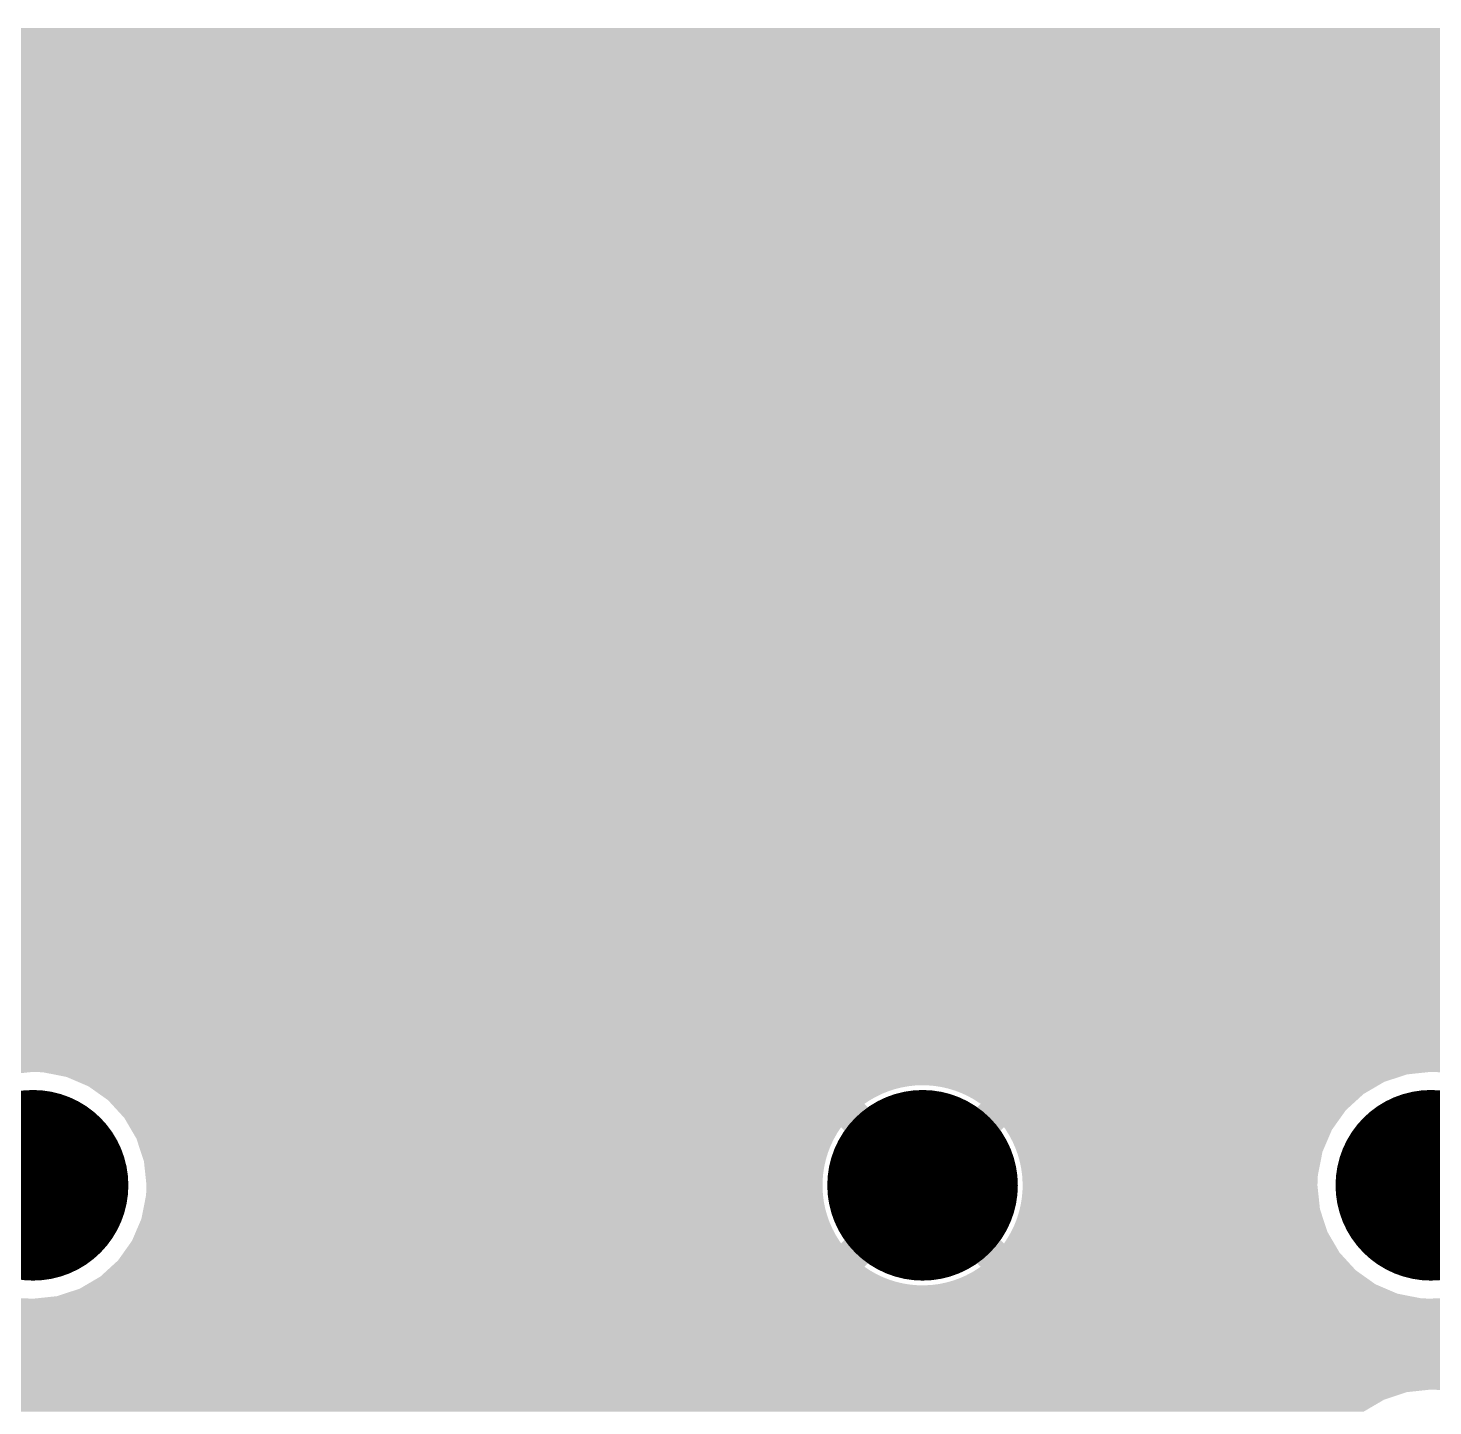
# Model space of a CAD drawing. Extents: x 295 to 953, y 10 to 290.
# Drawn here: x 671.94 to 681.21, y 113.66 to 122.75 of the extents above; entities that cross this region are included whole.
import ezdxf

# ---------------------------------------------------------------- set-up
doc = ezdxf.new("R2010")
doc.units = 0
doc.header["$LTSCALE"] = 5
doc.header["$MEASUREMENT"] = 0
doc.layers.get('0').update_dxf_attribs({"linetype": 'CONTINUOUS', "lineweight": 25})

msp = doc.modelspace()

# ---------------------------------------------------------------- linework, layer by layer
at = {"const_width": 0.6286}
for points in [[(671.6591, 115.1166, 1), (672.2877, 115.1166, 1)], [(677.5265, 115.1166, 1), (678.1551, 115.1166, 1)], [(680.8793, 115.1166, 1), (681.5079, 115.1166, 1)]]:
    msp.add_lwpolyline(points, format="xyb", close=True, dxfattribs=at)
for points in [[(648.0847, 122.7338), (648.0847, 122.7505), (712.4688, 122.7338), (712.6261, 122.7505)], [(648.0847, 122.6844), (648.0847, 122.7338), (712.3186, 122.6844), (712.4688, 122.7338)], [(648.0847, 122.6045), (648.0847, 122.6844), (712.1821, 122.6045), (712.3186, 122.6844)], [(648.0847, 122.4977), (648.0847, 122.6045), (712.0655, 122.4977), (712.1821, 122.6045)], [(648.0847, 122.3688), (648.0847, 122.4977), (711.9739, 122.3688), (712.0655, 122.4977)], [(648.0847, 122.2235), (648.0847, 122.3688), (711.9114, 122.2235), (711.9739, 122.3688)], [(648.0847, 122.0683), (648.0847, 122.2235), (711.8809, 122.0683), (711.9114, 122.2235)], [(648.0847, 122.0024), (648.0847, 122.0683), (711.878, 122.0024), (711.8809, 122.0683)], [(648.0847, 121.8451), (648.0847, 122.0024), (711.8947, 121.8451), (711.878, 122.0024)], [(648.0847, 121.6949), (648.0847, 121.8451), (711.9441, 121.6949), (711.8947, 121.8451)], [(648.0847, 121.5584), (648.0847, 121.6949), (712.024, 121.5584), (711.9441, 121.6949)], [(648.0847, 121.4417), (648.0847, 121.5584), (712.1308, 121.4417), (712.024, 121.5584)], [(648.0847, 121.3502), (648.0847, 121.4417), (712.2597, 121.3502), (712.1308, 121.4417)], [(648.0847, 121.2877), (648.0847, 121.3502), (712.405, 121.2877), (712.2597, 121.3502)], [(648.0847, 121.269), (648.0847, 121.2877), (712.5004, 121.269), (712.405, 121.2877)], [(658.5966, 121.2683), (658.5622, 121.269), (712.5037, 121.2683), (712.5004, 121.269)], [(658.6794, 121.2572), (658.5966, 121.2683), (712.5602, 121.2572), (712.5037, 121.2683)], [(658.701, 121.2543), (658.6794, 121.2572), (712.6261, 121.2543), (712.5602, 121.2572)], [(658.7699, 121.245), (658.701, 121.2543), (723.827, 121.245), (723.8366, 121.2543)], [(658.9356, 121.1892), (658.7699, 121.245), (723.7688, 121.1892), (723.827, 121.245)], [(659.0546, 121.1215), (658.9356, 121.1892), (723.6983, 121.1215), (723.7688, 121.1892)], [(659.0876, 121.1028), (659.0546, 121.1215), (723.6845, 121.1028), (723.6983, 121.1215)], [(659.2203, 120.9891), (659.0876, 121.1028), (723.6006, 120.9891), (723.6845, 121.1028)], [(659.2411, 120.9629), (659.2203, 120.9891), (723.5813, 120.9629), (723.6006, 120.9891)], [(659.329, 120.8521), (659.2411, 120.9629), (723.5256, 120.8521), (723.5813, 120.9629)], [(659.3629, 120.7868), (659.329, 120.8521), (723.4927, 120.7868), (723.5256, 120.8521)], [(659.4096, 120.697), (659.3629, 120.7868), (723.4653, 120.697), (723.4927, 120.7868)], [(659.4387, 120.5983), (659.4096, 120.697), (723.4353, 120.5983), (723.4653, 120.697)], [(659.4591, 120.5294), (659.4387, 120.5983), (723.4265, 120.5294), (723.4353, 120.5983)], [(659.4713, 120.4027), (659.4591, 120.5294), (723.4105, 120.4027), (723.4265, 120.5294)], [(659.4758, 120.3553), (659.4713, 120.4027), (723.4096, 120.3553), (723.4105, 120.4027)], [(659.4534, 120.1589), (659.4752, 120.3209), (723.4263, 120.1589), (723.4125, 120.3209)], [(659.4752, 120.3209), (659.4758, 120.3553), (723.4125, 120.3209), (723.4096, 120.3553)], [(659.3961, 119.982), (659.4519, 120.1476), (723.4724, 119.982), (723.4292, 120.1476)], [(659.4519, 120.1476), (659.4534, 120.1589), (723.4292, 120.1476), (723.4263, 120.1589)], [(659.3097, 119.83), (659.3882, 119.9682), (723.5386, 119.83), (723.476, 119.9682)], [(659.3882, 119.9682), (659.3961, 119.982), (723.476, 119.9682), (723.4724, 119.982)], [(659.2743, 119.7886), (659.3097, 119.83), (723.5573, 119.7886), (723.5386, 119.83)], [(659.196, 119.6972), (659.2743, 119.7886), (723.6191, 119.6972), (723.5573, 119.7886)], [(659.1054, 119.6254), (659.196, 119.6972), (723.6678, 119.6254), (723.6191, 119.6972)], [(658.9497, 119.5318), (659.059, 119.5886), (723.7576, 119.5318), (723.7031, 119.5886)], [(659.059, 119.5886), (659.1054, 119.6254), (723.7031, 119.5886), (723.6678, 119.6254)], [(658.5622, 119.4417), (658.7362, 119.4584), (712.1729, 119.4417), (712.2014, 119.4584)], [(658.7362, 119.4584), (658.7608, 119.4657), (712.2014, 119.4584), (712.2138, 119.4657)], [(658.7608, 119.4657), (658.9039, 119.508), (712.2138, 119.4657), (712.3425, 119.508)], [(658.9039, 119.508), (658.9175, 119.5151), (712.3425, 119.508), (712.3641, 119.5151)], [(658.9175, 119.5151), (658.9497, 119.5318), (712.3641, 119.5151), (712.5213, 119.5318)], [(648.0847, 119.3858), (648.0847, 119.4417), (712.0773, 119.3858), (712.1729, 119.4417)], [(648.0847, 119.279), (648.0847, 119.3858), (711.9607, 119.279), (712.0773, 119.3858)], [(648.0847, 119.1501), (648.0847, 119.279), (711.8691, 119.1501), (711.9607, 119.279)], [(648.0847, 119.0048), (648.0847, 119.1501), (711.8067, 119.0048), (711.8691, 119.1501)], [(648.0847, 118.8496), (648.0847, 119.0048), (711.7761, 118.8496), (711.8067, 119.0048)], [(648.0847, 118.7837), (648.0847, 118.8496), (711.7732, 118.7837), (711.7761, 118.8496)], [(648.0847, 118.6264), (648.0847, 118.7837), (711.79, 118.6264), (711.7732, 118.7837)], [(648.0847, 118.4762), (648.0847, 118.6264), (711.8394, 118.4762), (711.79, 118.6264)], [(648.0847, 118.3397), (648.0847, 118.4762), (711.9193, 118.3397), (711.8394, 118.4762)], [(648.0847, 118.2598), (648.0847, 118.3397), (711.9924, 118.2598), (711.9193, 118.3397)], [(648.0841, 118.225), (648.0847, 118.2598), (712.0243, 118.225), (711.9924, 118.2598)], [(648.0726, 118.1315), (648.0839, 118.2231), (712.155, 118.1315), (712.026, 118.2231)], [(648.0839, 118.2231), (648.0841, 118.225), (712.026, 118.2231), (712.0243, 118.225)], [(648.0612, 118.0391), (648.0649, 118.069), (712.4523, 118.0391), (712.3003, 118.069)], [(648.0649, 118.069), (648.0726, 118.1315), (712.3003, 118.069), (712.155, 118.1315)], [(648.0092, 117.8722), (648.0601, 118.0356), (736.0957, 117.8722), (736.0957, 118.0356)], [(648.0601, 118.0356), (648.061, 118.0385), (712.5213, 118.0356), (712.4555, 118.0385)], [(648.061, 118.0385), (648.0612, 118.0391), (712.4555, 118.0385), (712.4523, 118.0391)], [(647.9674, 117.7677), (647.9773, 117.7917), (723.6903, 117.7677), (723.7308, 117.7917)], [(647.9773, 117.7917), (647.9859, 117.8127), (723.7308, 117.7917), (723.7728, 117.8127)], [(647.9859, 117.8127), (647.9933, 117.8307), (723.7728, 117.8127), (723.8163, 117.8307)], [(647.9933, 117.8307), (647.9994, 117.8455), (723.8163, 117.8307), (723.861, 117.8455)], [(647.9994, 117.8455), (648.0042, 117.8571), (723.861, 117.8455), (723.9065, 117.8571)], [(648.0042, 117.8571), (648.0056, 117.8604), (723.9065, 117.8571), (723.9244, 117.8604)], [(648.0056, 117.8604), (648.0072, 117.8655), (723.9244, 117.8604), (723.9528, 117.8655)], [(648.0072, 117.8655), (648.0087, 117.8705), (723.9528, 117.8655), (723.9996, 117.8705)], [(648.0087, 117.8705), (648.0092, 117.8722), (723.9996, 117.8705), (724.0466, 117.8722)], [(647.9107, 117.6302), (647.9598, 117.7494), (723.7825, 117.6302), (723.6633, 117.7494)], [(647.9598, 117.7494), (647.9674, 117.7677), (723.6633, 117.7494), (723.6903, 117.7677)], [(647.8963, 117.5954), (647.9107, 117.6302), (736.0957, 117.5954), (736.0957, 117.6302)], [(647.8457, 117.4726), (647.8632, 117.5152), (723.4401, 117.4726), (723.4602, 117.5152)], [(647.8632, 117.5152), (647.8801, 117.5561), (723.4602, 117.5152), (723.4833, 117.5561)], [(647.8801, 117.5561), (647.8963, 117.5954), (723.4833, 117.5561), (723.5092, 117.5954)], [(647.809, 117.3838), (647.8276, 117.4288), (723.4092, 117.3838), (723.4231, 117.4288)], [(647.8276, 117.4288), (647.8457, 117.4726), (723.4231, 117.4288), (723.4401, 117.4726)], [(647.771, 117.2915), (647.7901, 117.338), (723.3913, 117.2915), (723.3986, 117.338)], [(647.7901, 117.338), (647.809, 117.3838), (723.3986, 117.338), (723.4092, 117.3838)], [(647.7322, 117.1976), (647.7516, 117.2447), (723.3867, 117.1976), (723.3873, 117.2447)], [(647.7516, 117.2447), (647.771, 117.2915), (723.3873, 117.2447), (723.3913, 117.2915)], [(647.6996, 117.1185), (647.7129, 117.1507), (723.3935, 117.1185), (723.3894, 117.1507)], [(647.7129, 117.1507), (647.7322, 117.1976), (723.3894, 117.1507), (723.3867, 117.1976)], [(647.6811, 117.078), (647.693, 117.104), (723.4007, 117.078), (723.3954, 117.104)], [(647.693, 117.104), (647.6996, 117.1185), (723.3954, 117.104), (723.3935, 117.1185)], [(654.4056, 117.0773), (654.3712, 117.078), (723.4008, 117.0773), (723.4007, 117.078)], [(654.5499, 117.0579), (654.4056, 117.0773), (723.4048, 117.0579), (723.4008, 117.0773)], [(654.5789, 117.054), (654.5499, 117.0579), (723.4058, 117.054), (723.4048, 117.0579)], [(654.6385, 117.034), (654.5789, 117.054), (723.4114, 117.034), (723.4058, 117.054)], [(654.6434, 117.0323), (654.6385, 117.034), (717.1892, 117.0323), (717.2362, 117.034)], [(654.6583, 117.0273), (654.6434, 117.0323), (717.1424, 117.0273), (717.1892, 117.0323)], [(654.6831, 117.0189), (654.6583, 117.0273), (717.0962, 117.0189), (717.1424, 117.0273)], [(654.7175, 117.0073), (654.6831, 117.0189), (717.0506, 117.0073), (717.0962, 117.0189)], [(654.7446, 116.9982), (654.7175, 117.0073), (717.0231, 116.9982), (717.0506, 117.0073)], [(654.7546, 116.9925), (654.7446, 116.9982), (717.0059, 116.9925), (717.0231, 116.9982)], [(654.7862, 116.9745), (654.7546, 116.9925), (716.9625, 116.9745), (717.0059, 116.9925)], [(654.8232, 116.9535), (654.7862, 116.9745), (716.9204, 116.9535), (716.9625, 116.9745)], [(654.8654, 116.9295), (654.8232, 116.9535), (716.8799, 116.9295), (716.9204, 116.9535)], [(654.8966, 116.9118), (654.8654, 116.9295), (716.8538, 116.9118), (716.8799, 116.9295)], [(654.8973, 116.9112), (654.8966, 116.9118), (716.853, 116.9112), (716.8538, 116.9118)], [(655.0293, 116.7981), (654.8973, 116.9112), (716.9661, 116.7981), (716.853, 116.9112)], [(655.0341, 116.792), (655.0293, 116.7981), (716.9722, 116.792), (716.9661, 116.7981)], [(655.0618, 116.7572), (655.0341, 116.792), (723.7458, 116.7572), (723.7806, 116.792)], [(655.0929, 116.7179), (655.0618, 116.7572), (716.6729, 116.7179), (716.6988, 116.7572)], [(655.1254, 116.677), (655.0929, 116.7179), (716.6498, 116.677), (716.6729, 116.7179)], [(655.138, 116.6611), (655.1254, 116.677), (716.6423, 116.6611), (716.6498, 116.677)], [(655.1518, 116.6344), (655.138, 116.6611), (716.6297, 116.6344), (716.6423, 116.6611)], [(655.1746, 116.5906), (655.1518, 116.6344), (716.6127, 116.5906), (716.6297, 116.6344)], [(655.198, 116.5456), (655.1746, 116.5906), (716.5989, 116.5456), (716.6127, 116.5906)], [(655.2186, 116.506), (655.198, 116.5456), (716.5897, 116.506), (716.5989, 116.5456)], [(655.2204, 116.4998), (655.2186, 116.506), (716.5883, 116.4998), (716.5897, 116.506)], [(655.2341, 116.4533), (655.2204, 116.4998), (716.5809, 116.4533), (716.5883, 116.4998)], [(655.248, 116.4065), (655.2341, 116.4533), (716.5769, 116.4065), (716.5809, 116.4533)], [(655.2619, 116.3594), (655.248, 116.4065), (716.5763, 116.3594), (716.5769, 116.4065)], [(655.2681, 116.3384), (655.2619, 116.3594), (716.5775, 116.3384), (716.5763, 116.3594)], [(655.2706, 116.3125), (655.2681, 116.3384), (716.579, 116.3125), (716.5775, 116.3384)], [(655.2751, 116.2658), (655.2706, 116.3125), (716.585, 116.2658), (716.579, 116.3125)], [(655.2795, 116.2197), (655.2751, 116.2658), (716.5944, 116.2197), (716.585, 116.2658)], [(655.2839, 116.1744), (655.2795, 116.2197), (716.607, 116.1744), (716.5944, 116.2197)], [(655.2784, 116.0871), (655.2842, 116.1299), (716.6417, 116.0871), (716.6229, 116.1299)], [(655.2848, 116.1643), (655.2839, 116.1744), (716.6106, 116.1643), (716.607, 116.1744)], [(655.2842, 116.1301), (655.2848, 116.1643), (716.6228, 116.1301), (716.6106, 116.1643)], [(655.2842, 116.1299), (655.2842, 116.1301), (716.6229, 116.1299), (716.6228, 116.1301)], [(655.2675, 116.0055), (655.2729, 116.0454), (716.6885, 116.0055), (716.6636, 116.0454)], [(655.2729, 116.0454), (655.2784, 116.0871), (716.6636, 116.0454), (716.6417, 116.0871)], [(655.2299, 115.8647), (655.2606, 115.9557), (716.8811, 115.8647), (716.9722, 115.9557)], [(655.2606, 115.9557), (655.2609, 115.9566), (733.1135, 115.9557), (733.1133, 115.9566)], [(655.2609, 115.9566), (655.2655, 115.9903), (733.1133, 115.9566), (733.1033, 115.9903)], [(655.2655, 115.9906), (655.2675, 116.0055), (716.6988, 115.9906), (716.6885, 116.0055)], [(655.2655, 115.9903), (655.2655, 115.9906), (733.1033, 115.9903), (733.1033, 115.9906)], [(655.2243, 115.848), (655.2299, 115.8647), (671.8161, 115.848), (671.9734, 115.8647)], [(672.0393, 115.8618), (671.9734, 115.8647), (681.1662, 115.8618), (681.1936, 115.8647)], [(672.1095, 115.848), (672.0393, 115.8618), (681.0363, 115.848), (681.1662, 115.8618)], [(672.1945, 115.8313), (672.1095, 115.848), (680.9856, 115.8313), (681.0363, 115.848)], [(681.2595, 115.8618), (681.1936, 115.8647), (698.7684, 115.8618), (698.7958, 115.8647)], [(672.2706, 115.7986), (672.1945, 115.8313), (680.8861, 115.7986), (680.9856, 115.8313)], [(672.3215, 115.7767), (672.2706, 115.7986), (680.8487, 115.7767), (680.8861, 115.7986)], [(672.3254, 115.775), (672.3215, 115.7767), (677.7938, 115.775), (677.8408, 115.7767)], [(672.3371, 115.77), (672.3254, 115.775), (677.747, 115.77), (677.7938, 115.775)], [(672.3398, 115.7688), (672.3371, 115.77), (677.7407, 115.7688), (677.747, 115.77)], [(672.3499, 115.7616), (672.3398, 115.7688), (677.7008, 115.7616), (677.7407, 115.7688)], [(672.3662, 115.75), (672.3499, 115.7616), (677.6552, 115.75), (677.7008, 115.7616)], [(672.3871, 115.7352), (672.3662, 115.75), (677.6105, 115.7352), (677.6552, 115.75)], [(677.8734, 115.7759), (677.8408, 115.7767), (680.8473, 115.7759), (680.8487, 115.7767)], [(677.9203, 115.7719), (677.8734, 115.7759), (680.8405, 115.7719), (680.8473, 115.7759)], [(677.9667, 115.7645), (677.9203, 115.7719), (680.828, 115.7645), (680.8405, 115.7719)], [(678.0125, 115.7539), (677.9667, 115.7645), (680.8099, 115.7539), (680.828, 115.7645)], [(678.0575, 115.7401), (678.0125, 115.7539), (680.7862, 115.7401), (680.8099, 115.7539)], [(672.4124, 115.7172), (672.3871, 115.7352), (677.5671, 115.7172), (677.6105, 115.7352)], [(672.442, 115.6962), (672.4124, 115.7172), (677.525, 115.6962), (677.5671, 115.7172)], [(672.4687, 115.6772), (672.442, 115.6962), (677.4929, 115.6772), (677.525, 115.6962)], [(672.4733, 115.6722), (672.4687, 115.6772), (677.4845, 115.6722), (677.4929, 115.6772)], [(672.49, 115.6539), (672.4733, 115.6722), (677.4576, 115.6539), (677.4845, 115.6722)], [(672.5755, 115.5606), (672.49, 115.6539), (677.5509, 115.5606), (677.4576, 115.6539)], [(678.1014, 115.7231), (678.0575, 115.7401), (680.7571, 115.7231), (680.7862, 115.7401)], [(678.1107, 115.7187), (678.1014, 115.7231), (680.7496, 115.7187), (680.7571, 115.7231)], [(678.1439, 115.703), (678.1107, 115.7187), (680.7325, 115.703), (680.7496, 115.7187)], [(678.1849, 115.6799), (678.1439, 115.703), (680.7073, 115.6799), (680.7325, 115.703)], [(678.182, 115.6119), (678.2241, 115.6539), (680.633, 115.6119), (680.6789, 115.6539)], [(678.2241, 115.6539), (678.1849, 115.6799), (680.6789, 115.6539), (680.7073, 115.6799)], [(672.5906, 115.5347), (672.5755, 115.5606), (677.5768, 115.5347), (677.5509, 115.5606)], [(677.6126, 115.555), (677.6429, 115.5698), (678.0696, 115.555), (678.0382, 115.5698)], [(677.6429, 115.5698), (677.6495, 115.5724), (678.0382, 115.5698), (678.0327, 115.5724)], [(677.6495, 115.5724), (677.6808, 115.5845), (678.0327, 115.5724), (678.0001, 115.5845)], [(677.6808, 115.5845), (677.6878, 115.5866), (678.0001, 115.5845), (677.9946, 115.5866)], [(677.6878, 115.5866), (677.7199, 115.5961), (677.9946, 115.5866), (677.9609, 115.5961)], [(677.7199, 115.5961), (677.7273, 115.5977), (677.9609, 115.5961), (677.9554, 115.5977)], [(677.7273, 115.5977), (677.7597, 115.6044), (677.9554, 115.5977), (677.9207, 115.6044)], [(677.7597, 115.6044), (677.768, 115.6055), (677.9207, 115.6044), (677.9154, 115.6055)], [(677.768, 115.6055), (677.8001, 115.6094), (677.9154, 115.6055), (677.8794, 115.6094)], [(677.8001, 115.6094), (677.8121, 115.6099), (677.8794, 115.6094), (677.875, 115.6099)], [(677.8121, 115.6099), (677.8408, 115.6111), (677.875, 115.6099), (677.8408, 115.6111)], [(678.1049, 115.5347), (678.182, 115.6119), (680.5782, 115.5347), (680.633, 115.6119)], [(672.611, 115.4999), (672.5906, 115.5347), (680.5534, 115.4999), (680.5782, 115.5347)], [(672.634, 115.4606), (672.611, 115.4999), (677.2775, 115.4606), (677.3034, 115.4999)], [(677.4226, 115.3807), (677.3034, 115.4999), (678.259, 115.3807), (678.3782, 115.4999)], [(677.5768, 115.5347), (677.6063, 115.552), (678.1049, 115.5347), (678.0749, 115.552)], [(677.6063, 115.552), (677.6126, 115.555), (678.0749, 115.552), (678.0696, 115.555)], [(678.3885, 115.485), (678.3782, 115.4999), (680.5428, 115.485), (680.5534, 115.4999)], [(678.3898, 115.4829), (678.3885, 115.485), (680.5414, 115.4829), (680.5428, 115.485)], [(678.4134, 115.445), (678.3898, 115.4829), (680.5251, 115.445), (680.5414, 115.4829)], [(672.6554, 115.4241), (672.634, 115.4606), (677.2569, 115.4241), (677.2775, 115.4606)], [(672.6568, 115.4197), (672.6554, 115.4241), (677.2544, 115.4197), (677.2569, 115.4241)], [(672.6708, 115.3771), (672.6568, 115.4197), (677.2343, 115.3771), (677.2544, 115.4197)], [(672.6852, 115.3333), (672.6708, 115.3771), (677.2173, 115.3333), (677.2343, 115.3771)], [(677.409, 115.3568), (677.4226, 115.3806), (678.2731, 115.3568), (678.259, 115.3806)], [(677.4226, 115.3806), (677.4226, 115.3807), (678.259, 115.3806), (678.259, 115.3807)], [(678.4353, 115.4034), (678.4134, 115.445), (680.5072, 115.4034), (680.5251, 115.445)], [(678.4542, 115.3603), (678.4353, 115.4034), (680.4887, 115.3603), (680.5072, 115.4034)], [(672.7, 115.2883), (672.6852, 115.3333), (677.2035, 115.2883), (677.2173, 115.3333)], [(672.7048, 115.2738), (672.7, 115.2883), (677.2001, 115.2738), (677.2035, 115.2883)], [(677.3708, 115.2704), (677.3754, 115.2827), (678.3105, 115.2704), (678.3066, 115.2827)], [(677.3754, 115.2827), (677.385, 115.3085), (678.3066, 115.2827), (678.2962, 115.3085)], [(677.385, 115.3085), (677.3907, 115.3205), (678.2962, 115.3085), (678.2914, 115.3205)], [(677.3907, 115.3205), (677.4024, 115.3453), (678.2914, 115.3205), (678.2789, 115.3453)], [(677.4024, 115.3453), (677.409, 115.3568), (678.2789, 115.3453), (678.2731, 115.3568)], [(678.4623, 115.3376), (678.4542, 115.3603), (680.4789, 115.3376), (680.4887, 115.3603)], [(678.47, 115.316), (678.4623, 115.3376), (680.4747, 115.316), (680.4789, 115.3376)], [(678.4826, 115.2707), (678.47, 115.316), (680.4658, 115.2707), (680.4747, 115.316)], [(672.7081, 115.2425), (672.7048, 115.2738), (677.1929, 115.2425), (677.2001, 115.2738)], [(672.7131, 115.196), (672.7081, 115.2425), (677.1855, 115.196), (677.1929, 115.2425)], [(672.718, 115.1492), (672.7131, 115.196), (677.1815, 115.1492), (677.1855, 115.196)], [(677.3489, 115.1638), (677.3519, 115.1912), (678.3331, 115.1638), (678.3293, 115.1912)], [(677.3519, 115.1912), (677.3545, 115.2041), (678.3293, 115.1912), (678.3275, 115.2041)], [(677.3545, 115.2041), (677.3597, 115.2312), (678.3275, 115.2041), (678.3215, 115.2312)], [(677.3597, 115.2312), (677.3633, 115.2438), (678.3215, 115.2312), (678.3187, 115.2438)], [(677.3633, 115.2438), (677.3708, 115.2704), (678.3187, 115.2438), (678.3105, 115.2704)], [(678.492, 115.2246), (678.4826, 115.2707), (680.4567, 115.2246), (680.4658, 115.2707)], [(678.4975, 115.1825), (678.492, 115.2246), (680.4484, 115.1825), (680.4567, 115.2246)], [(672.7215, 115.1166), (672.718, 115.1492), (677.1811, 115.1166), (677.1815, 115.1492)], [(672.7188, 115.0552), (672.7209, 115.1021), (677.1836, 115.0552), (677.1809, 115.1021)], [(672.7209, 115.1021), (672.7215, 115.1166), (677.1809, 115.1021), (677.1811, 115.1166)], [(677.3463, 115.1101), (677.3467, 115.1231), (678.3349, 115.1101), (678.3353, 115.1231)], [(677.3478, 115.0824), (677.3463, 115.1101), (678.3342, 115.0824), (678.3349, 115.1101)], [(677.3467, 115.1231), (677.3475, 115.1507), (678.3353, 115.1231), (678.3338, 115.1507)], [(677.3475, 115.1507), (677.3489, 115.1638), (678.3338, 115.1507), (678.3331, 115.1638)], [(678.498, 115.178), (678.4975, 115.1825), (680.4482, 115.178), (680.4484, 115.1825)], [(678.5007, 115.1311), (678.498, 115.178), (680.4462, 115.1311), (680.4482, 115.178)], [(678.5001, 115.084), (678.5005, 115.1166), (680.449, 115.084), (680.4455, 115.1166)], [(678.5005, 115.1166), (678.5007, 115.1311), (680.4455, 115.1166), (680.4462, 115.1311)], [(672.7012, 114.9624), (672.7103, 115.0085), (677.199, 114.9624), (677.1896, 115.0085)], [(672.7103, 115.0085), (672.7186, 115.0507), (677.1896, 115.0085), (677.1842, 115.0507)], [(672.7186, 115.0507), (672.7188, 115.0552), (677.1842, 115.0507), (677.1836, 115.0552)], [(677.3485, 115.0694), (677.3478, 115.0824), (678.3327, 115.0694), (678.3342, 115.0824)], [(677.3523, 115.042), (677.3485, 115.0694), (678.3297, 115.042), (678.3327, 115.0694)], [(677.3541, 115.0291), (677.3523, 115.042), (678.3272, 115.0291), (678.3297, 115.042)], [(677.3601, 115.002), (677.3541, 115.0291), (678.3219, 115.002), (678.3272, 115.0291)], [(677.3629, 114.9893), (677.3601, 115.002), (678.3183, 114.9893), (678.3219, 115.002)], [(678.4888, 114.9907), (678.4961, 115.0371), (680.4589, 114.9907), (680.454, 115.0371)], [(678.4961, 115.0371), (678.5001, 115.084), (680.454, 115.0371), (680.449, 115.084)], [(672.6881, 114.8955), (672.6923, 114.9171), (677.2193, 114.8955), (677.2116, 114.9171)], [(672.6923, 114.9171), (672.7012, 114.9624), (677.2116, 114.9171), (677.199, 114.9624)], [(677.3712, 114.9628), (677.3629, 114.9893), (678.3108, 114.9628), (678.3183, 114.9893)], [(677.375, 114.9505), (677.3712, 114.9628), (678.3062, 114.9505), (678.3108, 114.9628)], [(677.3854, 114.9247), (677.375, 114.9505), (678.2966, 114.9247), (678.3062, 114.9505)], [(677.3903, 114.9127), (677.3854, 114.9247), (678.291, 114.9127), (678.2966, 114.9247)], [(677.4028, 114.8878), (677.3903, 114.9127), (678.2793, 114.8878), (678.291, 114.9127)], [(678.4643, 114.8999), (678.4782, 114.9448), (680.4818, 114.8999), (680.467, 114.9448)], [(678.4782, 114.9448), (678.4815, 114.9593), (680.467, 114.9448), (680.4622, 114.9593)], [(678.4815, 114.9593), (678.4888, 114.9907), (680.4622, 114.9593), (680.4589, 114.9907)], [(672.642, 114.7881), (672.6598, 114.8298), (677.2682, 114.7881), (677.2463, 114.8298)], [(672.6598, 114.8298), (672.6783, 114.8728), (677.2463, 114.8298), (677.2274, 114.8728)], [(672.6783, 114.8728), (672.6881, 114.8955), (677.2274, 114.8728), (677.2193, 114.8955)], [(677.3034, 114.7333), (677.4226, 114.8525), (678.3782, 114.7333), (678.259, 114.8525)], [(677.4086, 114.8763), (677.4028, 114.8878), (678.2726, 114.8763), (678.2793, 114.8878)], [(677.4226, 114.8526), (677.4086, 114.8763), (678.259, 114.8526), (678.2726, 114.8763)], [(677.4226, 114.8525), (677.4226, 114.8526), (678.259, 114.8525), (678.259, 114.8526)], [(678.4272, 114.8135), (678.4473, 114.856), (680.5102, 114.8135), (680.4962, 114.856)], [(678.4473, 114.856), (678.4643, 114.8999), (680.4962, 114.856), (680.4818, 114.8999)], [(672.5889, 114.6984), (672.6136, 114.7333), (680.5764, 114.6984), (680.556, 114.7333)], [(672.6136, 114.7333), (672.6242, 114.7482), (677.3034, 114.7333), (677.2931, 114.7482)], [(672.6242, 114.7482), (672.6257, 114.7502), (677.2931, 114.7482), (677.2918, 114.7502)], [(672.6257, 114.7502), (672.642, 114.7881), (677.2918, 114.7502), (677.2682, 114.7881)], [(678.3782, 114.7333), (678.4041, 114.7725), (680.556, 114.7333), (680.533, 114.7725)], [(678.4041, 114.7725), (678.4247, 114.8091), (680.533, 114.7725), (680.5116, 114.8091)], [(678.4247, 114.8091), (678.4272, 114.8135), (680.5116, 114.8091), (680.5102, 114.8135)], [(672.5341, 114.6213), (672.5889, 114.6984), (677.4996, 114.6213), (677.5768, 114.6984)], [(677.6067, 114.6812), (677.5768, 114.6984), (678.0753, 114.6812), (678.1049, 114.6984)], [(677.6121, 114.6781), (677.6067, 114.6812), (678.069, 114.6781), (678.0753, 114.6812)], [(677.6434, 114.6634), (677.6121, 114.6781), (678.0387, 114.6634), (678.069, 114.6781)], [(677.6489, 114.6608), (677.6434, 114.6634), (678.0321, 114.6608), (678.0387, 114.6634)], [(677.6815, 114.6486), (677.6489, 114.6608), (678.0008, 114.6486), (678.0321, 114.6608)], [(677.687, 114.6466), (677.6815, 114.6486), (677.9938, 114.6466), (678.0008, 114.6486)], [(677.7207, 114.6371), (677.687, 114.6466), (677.9618, 114.6371), (677.9938, 114.6466)], [(677.7262, 114.6355), (677.7207, 114.6371), (677.9543, 114.6355), (677.9618, 114.6371)], [(677.7609, 114.6287), (677.7262, 114.6355), (677.9219, 114.6287), (677.9543, 114.6355)], [(678.1307, 114.6726), (678.1049, 114.6984), (680.5915, 114.6726), (680.5764, 114.6984)], [(678.2241, 114.5792), (678.1307, 114.6726), (680.677, 114.5792), (680.5915, 114.6726)], [(672.4346, 114.5302), (672.4598, 114.5533), (677.5377, 114.5302), (677.4968, 114.5533)], [(672.4598, 114.5533), (672.4881, 114.5792), (677.4968, 114.5533), (677.4575, 114.5792)], [(672.4881, 114.5792), (672.5341, 114.6213), (677.4575, 114.5792), (677.4996, 114.6213)], [(677.7662, 114.6277), (677.7609, 114.6287), (677.9136, 114.6277), (677.9219, 114.6287)], [(677.8022, 114.6237), (677.7662, 114.6277), (677.8815, 114.6237), (677.9136, 114.6277)], [(677.8066, 114.6232), (677.8022, 114.6237), (677.8695, 114.6232), (677.8815, 114.6237)], [(677.8408, 114.622), (677.8066, 114.6232), (677.8408, 114.622), (677.8695, 114.6232)], [(678.1276, 114.5221), (678.1693, 114.544), (680.746, 114.5221), (680.7151, 114.544)], [(678.1693, 114.544), (678.1884, 114.5559), (680.7151, 114.544), (680.6983, 114.5559)], [(678.1884, 114.5559), (678.2092, 114.5689), (680.6983, 114.5559), (680.6865, 114.5689)], [(678.2092, 114.5689), (678.2241, 114.5792), (680.6865, 114.5689), (680.677, 114.5792)], [(672.2809, 114.4346), (672.3186, 114.4567), (680.8964, 114.4346), (680.8451, 114.4567)], [(672.3186, 114.4567), (672.3197, 114.4573), (677.8553, 114.4567), (677.8082, 114.4573)], [(672.3197, 114.4573), (672.3265, 114.4613), (677.8082, 114.4573), (677.7614, 114.4613)], [(672.3265, 114.4613), (672.339, 114.4686), (677.7614, 114.4613), (677.7149, 114.4686)], [(672.339, 114.4686), (672.3572, 114.4792), (677.7149, 114.4686), (677.6691, 114.4792)], [(672.3572, 114.4792), (672.3808, 114.4931), (677.6691, 114.4792), (677.6241, 114.4931)], [(672.3808, 114.4931), (672.4099, 114.5101), (677.6241, 114.4931), (677.5803, 114.5101)], [(672.4099, 114.5101), (672.4174, 114.5145), (677.5803, 114.5101), (677.571, 114.5145)], [(672.4174, 114.5145), (672.4346, 114.5302), (677.571, 114.5145), (677.5377, 114.5302)], [(677.8553, 114.4567), (677.9022, 114.4594), (680.8451, 114.4567), (680.8388, 114.4594)], [(677.9022, 114.4594), (677.9406, 114.4643), (680.8388, 114.4594), (680.8272, 114.4643)], [(677.9406, 114.4643), (677.9489, 114.4654), (680.8272, 114.4643), (680.8257, 114.4654)], [(677.9489, 114.4654), (677.995, 114.4748), (680.8257, 114.4654), (680.8126, 114.4748)], [(677.995, 114.4748), (678.0403, 114.4874), (680.8126, 114.4748), (680.7948, 114.4874)], [(678.0403, 114.4874), (678.0846, 114.5032), (680.7948, 114.4874), (680.7726, 114.5032)], [(678.0846, 114.5032), (678.1276, 114.5221), (680.7726, 114.5032), (680.746, 114.5221)], [(561.7501, 114.3685), (561.7501, 114.3714), (671.9734, 114.3685), (671.9075, 114.3714)], [(561.7501, 114.3606), (561.7501, 114.3685), (711.9441, 114.3606), (711.9416, 114.3685)], [(561.7501, 114.2241), (561.7501, 114.3606), (712.024, 114.2241), (711.9441, 114.3606)], [(671.9734, 114.3685), (672.0007, 114.3714), (681.1936, 114.3685), (681.1277, 114.3714)], [(672.0007, 114.3714), (672.1307, 114.3852), (681.1277, 114.3714), (681.0575, 114.3852)], [(672.1307, 114.3852), (672.1814, 114.4019), (681.0575, 114.3852), (680.9725, 114.4019)], [(672.1814, 114.4019), (672.2809, 114.4346), (680.9725, 114.4019), (680.8964, 114.4346)], [(681.1936, 114.3685), (681.2209, 114.3714), (698.7958, 114.3685), (698.7299, 114.3714)], [(561.7501, 114.1075), (561.7501, 114.2241), (712.1308, 114.1075), (712.024, 114.2241)], [(561.7501, 114.0159), (561.7501, 114.1075), (712.2597, 114.0159), (712.1308, 114.1075)], [(561.7501, 113.9535), (561.7501, 114.0159), (712.405, 113.9535), (712.2597, 114.0159)], [(561.7501, 113.923), (561.7501, 113.9535), (712.5602, 113.923), (712.405, 113.9535)], [(561.7501, 113.9201), (561.7501, 113.923), (712.6261, 113.9201), (712.5602, 113.923)], [(561.7501, 113.7873), (561.7501, 113.9201), (723.6983, 113.7873), (723.8366, 113.9201)], [(561.7501, 113.7692), (561.7501, 113.7873), (723.6849, 113.7692), (723.6983, 113.7873)], [(643.4357, 113.7663), (643.3698, 113.7692), (681.1662, 113.7663), (681.1936, 113.7692)], [(643.506, 113.7525), (643.4357, 113.7663), (681.0363, 113.7525), (681.1662, 113.7663)], [(643.5909, 113.7358), (643.506, 113.7525), (680.9856, 113.7358), (681.0363, 113.7525)], [(643.667, 113.7031), (643.5909, 113.7358), (680.8861, 113.7031), (680.9856, 113.7358)], [(681.2595, 113.7663), (681.1936, 113.7692), (707.9886, 113.7663), (708.016, 113.7692)], [(643.7362, 113.6733), (643.667, 113.7031), (680.8353, 113.6733), (680.8861, 113.7031)], [(643.8068, 113.6232), (643.7362, 113.6733), (680.7496, 113.6232), (680.8353, 113.6733)]]:
    msp.add_solid(points)

doc.saveas('drawing.dxf')
